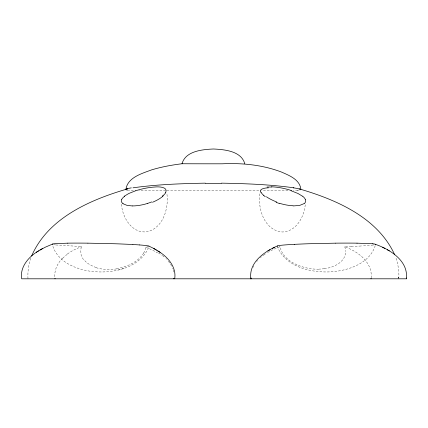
<?xml version="1.0" encoding="UTF-8"?>
<svg xmlns="http://www.w3.org/2000/svg" width="428" height="428" viewBox="0 0 428 428"><rect width="100%" height="100%" fill="white"/><g stroke="black" fill="none" stroke-linecap="round" stroke-linejoin="round"><path stroke-width="0.32" stroke-dasharray="2.14 1.6" d="M398.805 278.805C399.265 271.625 398.174 264.397 395.825 257.613M259.871 193.831C257.624 209.046 264.67 230.858 282.528 231.987C296.69 231.511 304.527 216.113 305.346 203.589M375.217 245.688C369.792 262.904 349.874 270.004 333.514 271.646C312.959 273.444 286.487 267.885 277.51 247.02M30.8 258.175C28.537 264.788 27.553 271.828 27.991 278.805M398.361 278.114L398.736 277.162L398.291 278.259M148.564 247.812C138.661 269.035 111.21 274.166 90.014 271.186C74.986 268.945 57.491 261.471 52.692 245.688M253.098 267.216L253.702 265.991M143.706 253.071C137.886 262.198 127.079 266.799 116.764 268.543M256.725 261.503L257.597 260.486M62.659 258.041C58.09 262.61 54.747 268.773 54.779 275.365A17.04 13.867 -90 0 0 54.902 277.756M260.395 257.704L261.503 256.747M262.658 255.826L263.541 255.158M67.421 253.959L71.631 251.193L76.992 248.427M263.685 255.051L265.579 253.734M267.532 252.504L273.669 249.283L279.998 246.737C282.94 260.347 298.343 266.842 310.691 268.682A59.669 47.652 48 0 0 315.864 269.169L319.213 269.169M118.379 269.972L125.099 267.928M324.381 268.736C330.914 267.778 337.676 265.483 342.175 260.417A24.3 19.1 42.9 0 0 344.064 257.726L345.326 254.344L345.621 251.284M373.055 244.998L373.489 244.934A34.374 1.541 -1.6 0 0 373.976 244.859M297.674 190.423L293.48 190.653M351.367 246.469L356.636 246.223A37.38 1.68 -1.5 0 0 361.558 245.961M287.969 190.781L261.824 190.744M165.631 190.744L138.827 190.781M166.893 190.733L261.166 190.744M133.317 190.653L128.282 190.342M55.908 244.971L81.588 246.549A14.777 11.551 -43 0 0 80.721 250.23L81.015 254.376L82.781 258.501A24.129 18.907 -42.6 0 0 83.08 258.951L87.242 263.177L93.518 266.569A49.38 38.889 -45.4 0 0 96.065 267.468M162.362 255.511L164.801 257.517M165.968 258.592L166.535 259.154M172.639 268.153L172.859 268.72M121.504 204.252C122.215 217.788 132.824 235.004 148.463 231.452C163.598 226.717 168.744 208.078 166.925 193.831M55.56 244.934A34.807 1.471 1.8 0 1 53.414 244.607M77.029 248.524A91.33 77.741 78.9 0 1 81.609 246.619M143.648 253.044A15.146 11.663 -47.8 0 0 145.975 246.892L147.43 246.742A45.839 1.99 1.7 0 0 148.275 246.619M145.894 247.368A78.543 68.229 79.4 0 1 157.574 252.916M116.742 268.87A57.775 46.117 -48.2 0 1 95.979 267.644M158.478 252.98A57.288 50.434 84.4 0 1 161.672 255.152M168.327 261.267A27.397 24.45 88.4 0 1 172.115 267.056M173.222 269.886A17.532 15.777 89.9 0 1 173.88 272.877M373.125 244.998A33.512 1.503 -1.5 0 1 361.558 245.961M280.014 246.737A45.716 2.097 -1.5 0 1 279.238 246.656M344.706 246.721A14.782 11.593 43.1 0 1 345.615 251.284M351.393 246.469A44.715 2.033 -1.5 0 1 344.722 246.726A92.047 78.832 -76.8 0 1 347.75 247.898C356.69 251.835 365.587 257.859 369.546 267.179A17.66 14.515 -89.8 0 1 371.162 277.767M324.365 268.677A59.492 47.246 46.9 0 1 319.192 269.1M127.924 190.369A45.791 2.6 -3.7 0 1 126.549 190.123M299.242 190.011A46.267 2.552 3.3 0 1 296.112 190.289M62.782 258.212A48.289 40.296 86.9 0 1 67.506 254.125"/><path stroke-width="0.64" d="M250.856 278.805L250.862 277.97L250.91 278.805C248.417 262.685 264.499 251.461 277.392 245.961A33.512 1.535 -1.4 0 1 284.128 244.998L284.925 244.934A34.807 1.589 -1.5 0 1 294.314 244.345M174.699 278.805C176.657 266.853 167.428 256.484 157.772 250.888M125.934 189.096C127.87 177.294 141.957 173.538 151.549 169.895C161.479 166.877 171.719 165.026 182.007 163.747C195.387 163.796 208.768 163.817 222.148 163.801C242.184 162.859 262.428 164.855 281.303 171.981C289.034 175.357 299.739 179.471 300.863 189.096M182.007 163.747C185.517 151.004 202.267 149.511 213.401 148.998C224.529 149.511 241.28 151.004 244.789 163.747M121.445 199.705L121.284 201.374A27.21 8.795 -9.4 0 0 123.066 203.594M31.651 255.912C48.171 217.938 90.014 199.855 127.394 188.93L127.549 188.887M125.966 189.609L126.014 189.529A45.208 2.573 -3.7 0 1 126.849 189.08M165.695 192.557C168.407 186.715 158.381 186.608 154.952 187.009A21.48 5.43 -12.8 0 0 135.815 190.722M162.308 196.12L163.068 195.5M38.59 250.888C28.944 256.484 19.693 266.858 21.673 278.805L406.375 278.805L406.365 277.97L406.306 278.805C408.81 260.475 388.982 248.77 374.184 243.906A45.839 2.054 -1.5 0 0 372.745 243.741M124.371 196.179L128.817 193.488L135.788 190.711M303.955 203.658L299.648 205.424L293.175 205.943M39.997 250.043L45.202 247.234L52.96 243.906A45.839 1.937 1.7 0 1 54.035 243.741L67.785 243.163M36.262 252.301L42.554 248.491M267.869 250.888L269.972 249.743M272.278 248.491L274.589 247.234M151.753 201.936L147.564 203.439M52.617 243.992L52.483 244.34A34.807 1.471 1.8 0 0 52.612 244.393M126.929 189.074L127.394 188.93M132.98 187.822C156.942 184.436 181.194 183.596 205.365 183.152M267.056 187.036L271.844 187.009M294.255 244.34L304.089 243.906A45.839 2.07 -1.5 0 1 308.743 243.741L335.675 243.163M87.938 243.163L114.549 243.741A45.839 1.963 1.7 0 1 119.268 243.901L129.411 244.34A36.862 1.594 1.7 0 1 132.568 244.506L132.889 244.522M221.431 183.152C245.602 183.596 269.854 184.436 293.817 187.822M356.979 243.163L372.729 243.741M132.589 205.954L127.148 205.424L122.841 203.658M139.389 244.934L140.218 244.998A33.512 1.455 1.7 0 1 148.436 245.961A36.856 1.6 1.7 0 1 148.965 246.127M299.247 188.887C336.371 199.705 377.64 217.504 394.691 254.772M279.233 203.439L276.065 202.337M291.008 190.711L297.979 193.488L302.425 196.179M277.478 246.335L277.21 246.127A36.851 1.685 -1.5 0 1 277.392 245.961M148.837 246.073L153.812 248.491L160.099 252.301M382.643 247.234L384.954 248.491M387.254 249.743L389.362 250.888M375.431 244.185L375.586 244.34A36.862 1.653 -1.5 0 1 375.404 244.506M153.812 248.491L156.37 250.043M265.323 196.746L263.728 195.5M300.83 189.609L300.798 189.551A47.08 2.686 3.7 0 0 293.362 187.812M261.101 192.557L260.829 192.033M305.351 199.705L305.512 201.374A27.21 8.886 10.8 0 1 304.212 203.728M147.553 203.423A20.999 7.715 -14.8 0 1 132.621 205.927M163.031 196.078A24.674 8.191 -15.3 0 1 152.512 202.289M165.78 192.541A27.419 7.891 -17.4 0 1 163.218 195.478M121.584 199.694A27.681 8.817 -9.8 0 1 124.709 196.19M302.591 196.174A27.681 8.956 9 0 1 305.405 199.71M271.523 186.795A21.48 5.724 12.5 0 1 291.425 190.546M260.427 191.953A26.017 7.03 13.8 0 1 268.517 187.817M263.878 195.516A27.419 7.816 17.8 0 1 261.198 192.579M276.659 201.995A24.476 7.185 17 0 1 266.409 196.778M292.987 205.756A20.972 7.495 14.9 0 1 279.372 203.241M132.931 244.522A34.374 1.493 1.7 0 1 139.421 244.934M67.699 243.158A64.264 2.691 1.7 0 1 87.863 243.158M173.821 278.387A16.986 15.317 -90 0 1 173.747 278.805M375.351 244.527A34.374 1.541 -1.6 0 1 375.147 244.602M335.729 243.158A64.264 2.846 -1.5 0 1 357.07 243.158M371.081 278.403A17.66 14.515 -89.8 0 1 371.017 278.826M205.445 183.371A125.564 22.106 0 0 1 221.351 183.371M126.677 188.925A49.402 2.991 -3.2 0 1 131.332 187.865M125.971 189.818A45.791 2.6 -3.7 0 1 125.96 189.679M300.483 189.743A46.267 2.552 3.3 0 1 300.333 189.791M55.052 278.81A17.04 13.867 -90 0 1 54.987 278.387M251.594 278.805A16.97 15.344 90 0 1 251.52 278.382"/></g></svg>
